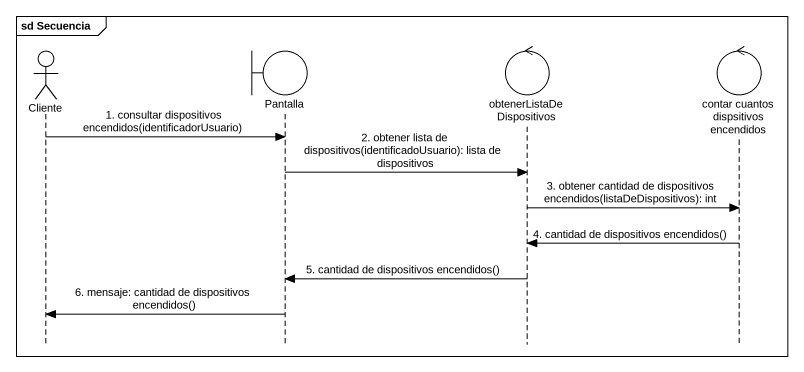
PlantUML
@startuml
mainframe sd Secuencia
hide footbox
actor Cliente
boundary Pantalla
control obtenerListaDeDispositivos
control "contar cuantos dispsitivos encendidos" as contar_cuantos_dispsitivos

Cliente -> Pantalla : 1. consultar dispositivos encendidos(identificadorUsuario)
Pantalla -> obtenerListaDeDispositivos : 2. obtener lista de dispositivos(identificadoUsuario): lista de dispositivos
obtenerListaDeDispositivos -> contar_cuantos_dispsitivos : 3. obtener cantidad de dispositivos encendidos(listaDeDispositivos): int
contar_cuantos_dispsitivos -> obtenerListaDeDispositivos : 4. cantidad de dispositivos encendidos()
obtenerListaDeDispositivos -> Pantalla : 5. cantidad de dispositivos encendidos()
Pantalla -> Cliente : 6. mensaje: cantidad de dispositivos encendidos()
@enduml
